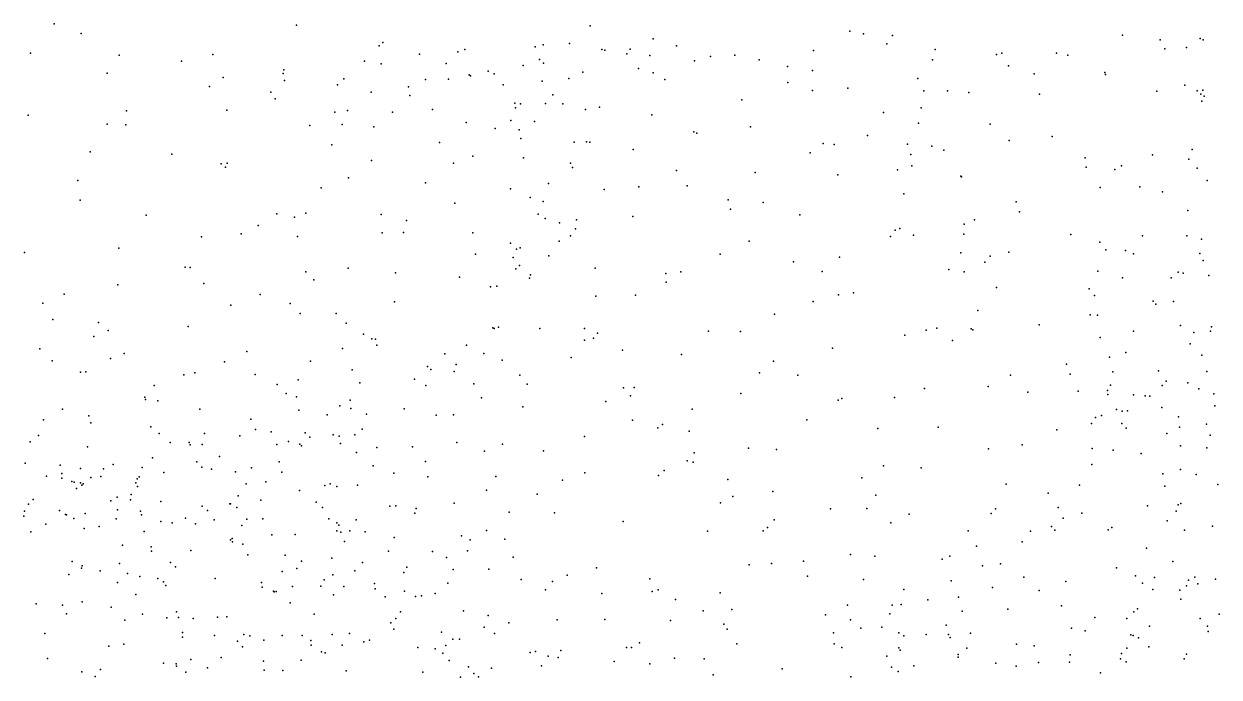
# Model space of a CAD drawing. Header units: metres. Extents: x -25 to 25, y -27.7 to 27.8.
# Drawn here: x -6.383 to -3.289, y 11.869 to 13.562 of the extents above; entities that cross this region are included whole.
import ezdxf

# ---------------------------------------------------------------- set-up
doc = ezdxf.new("R2010")
doc.units = ezdxf.units.M

msp = doc.modelspace()

# ---------------------------------------------------------------- linework, layer by layer
for p in [(-6.304, 13.5615, -15.6302), (-5.677, 13.5578, 5.5624), (-4.9167, 13.5565, -17.2247), (-6.2339, 13.5364, 16.1957), (-4.7537, 13.5228, 17.8128), (-4.2453, 13.5428, 15.6948), (-4.2094, 13.5354, 15.9284), (-4.1344, 13.531, -24.533), (-3.5397, 13.5325, -25.5736), (-3.4418, 13.5206, -22.16), (-3.3384, 13.5237, -25.6928), (-3.3305, 13.52, 8.6689), (-5.4635, 13.5045, 5.0294), (-5.4533, 13.5129, 5.3165), (-5.2597, 13.4892, -12.3165), (-5.241, 13.4949, 4.7258), (-5.0591, 13.5018, 16.9815), (-5.0389, 13.5068, 17.1624), (-4.9701, 13.5108, 17.4522), (-4.8868, 13.4955, -11.7846), (-4.8792, 13.493, -17.5233), (-4.8133, 13.4961, -17.775), (-4.6938, 13.505, 16.0736), (-4.3389, 13.4924, 15.8556), (-4.149, 13.5094, -22.5189), (-4.0244, 13.4954, 18.128), (-3.4295, 13.4967, -14.1492), (-3.3735, 13.5005, -15.325), (-6.3652, 13.4857, 6.0931), (-6.1363, 13.4804, -15.5169), (-5.975, 13.4653, 6.0528), (-5.8933, 13.4821, 16.1559), (-5.5008, 13.4649, -13.008), (-5.4577, 13.4582, 5.7705), (-5.3588, 13.4827, 5.5001), (-5.2896, 13.4587, 5.0481), (-5.0485, 13.4694, -17.0401), (-5.0377, 13.4601, 16.7452), (-4.8222, 13.4836, 16.2023), (-4.7629, 13.48, -18.0824), (-4.6472, 13.4662, -18.4455), (-4.6058, 13.4774, 4.6002), (-4.5428, 13.4801, -11.5538), (-4.48, 13.4681, -18.7521), (-4.0313, 13.4685, -19.2357), (-3.8657, 13.4821, -25.2237), (-3.8518, 13.4859, 18.115), (-3.7106, 13.4853, -22.2402), (-3.6808, 13.4801, -19.4671), (-6.1672, 13.4336, 6.14), (-5.7119, 13.4326, 6.0104), (-5.7097, 13.4421, -16.1462), (-5.2304, 13.4298, -12.0687), (-5.2264, 13.4271, 5.6558), (-5.1808, 13.4387, -16.7949), (-5.1651, 13.4321, 5.4887), (-5.0905, 13.454, 4.8545), (-4.9361, 13.4366, 4.8678), (-4.7922, 13.4457, -11.584), (-4.7544, 13.4348, 4.7498), (-4.4067, 13.4513, 18.1719), (-4.3413, 13.4406, -11.482), (-3.8345, 13.4532, -11.4618), (-3.7678, 13.4317, 3.9656), (-3.5854, 13.4358, 18.131), (-3.583, 13.4305, 3.9065), (-5.902, 13.3993, 6.2039), (-5.867, 13.4227, -15.874), (-5.7078, 13.4145, 16.1494), (-5.5706, 13.4037, 6.1988), (-5.5546, 13.4189, 6.029), (-5.3876, 13.3987, 6.1101), (-5.3435, 13.4177, -16.5358), (-5.2837, 13.4182, 5.8093), (-5.142, 13.404, -11.8351), (-5.041, 13.4135, -17.6449), (-4.9726, 13.42, 5.0338), (-4.7234, 13.417, 18.016), (-4.4059, 13.4099, 4.4693), (-4.2505, 13.3949, 4.3337), (-4.0688, 13.42, 4.1697), (-3.3783, 13.403, 8.9123), (-5.7436, 13.385, 6.3002), (-5.7322, 13.3672, -13.069), (-5.4836, 13.3846, 16.1549), (-5.384, 13.3762, 6.3595), (-5.0136, 13.3774, -18.0284), (-4.5245, 13.3648, 18.2222), (-4.3413, 13.3887, -19.0454), (-4.0537, 13.3882, -24.8542), (-3.9925, 13.3883, -19.4446), (-3.9371, 13.3838, 4.0768), (-3.7541, 13.3793, 18.1832), (-3.4504, 13.3875, -11.1468), (-3.3463, 13.3883, 18.1013), (-3.3366, 13.3796, -19.6355), (-3.3316, 13.3895, -14.5729), (-3.3278, 13.3739, -15.1198), (-6.117, 13.3362, 16.2596), (-5.857, 13.3376, 16.2068), (-5.5781, 13.3329, 6.4826), (-5.5447, 13.3371, -16.3022), (-5.429, 13.3332, 6.5438), (-5.3254, 13.3398, 16.1804), (-5.1118, 13.3558, -11.6254), (-5.1105, 13.3438, -17.4287), (-5.0975, 13.3547, 17.163), (-5.0325, 13.3554, 5.5271), (-4.9875, 13.354, 16.474), (-4.9288, 13.3393, 16.3302), (-4.8929, 13.346, -18.3087), (-4.1576, 13.3323, -24.2393), (-4.0608, 13.3441, 18.2618), (-3.3343, 13.3614, 8.5715), (-6.3718, 13.3247, 6.1274), (-6.1666, 13.3013, -13.1795), (-5.5586, 13.3007, -12.607), (-5.2378, 13.3059, 6.3403), (-5.1223, 13.3111, 16.9779), (-5.0609, 13.3089, 5.6947), (-4.7571, 13.3257, 5.0234), (-4.0676, 13.3039, -22.5046), (-3.8817, 13.3013, -22.3587), (-6.1188, 13.3002, 6.2081), (-5.6422, 13.2981, -12.8113), (-5.477, 13.2949, -12.3396), (-5.1632, 13.2903, 6.0902), (-5.1011, 13.2867, 5.8647), (-4.6489, 13.282, -18.8169), (-4.6407, 13.2781, 4.9198), (-4.5022, 13.295, 4.6623), (-4.1989, 13.2726, -22.9971), (-3.7217, 13.2699, -25.4197), (-5.5852, 13.248, 16.1921), (-5.3069, 13.2544, -11.7313), (-5.0969, 13.2647, 16.7544), (-4.9587, 13.255, 17.77), (-4.9268, 13.2556, 5.4698), (-4.918, 13.2549, 17.9297), (-4.3139, 13.2518, -11.3664), (-4.2854, 13.2492, -19.3024), (-4.0955, 13.2495, -23.2687), (-4.0329, 13.2449, -23.5078), (-3.8323, 13.2595, -19.7206), (-6.2114, 13.2301, -15.9505), (-5.9995, 13.2239, 16.2581), (-5.4832, 13.208, -12.1319), (-5.2204, 13.2187, -17.2382), (-5.09, 13.2146, 17.2989), (-4.806, 13.236, 18.1352), (-4.3481, 13.2271, 4.4964), (-4.0868, 13.2231, -23.8949), (-4.0014, 13.2343, -11.3963), (-3.6357, 13.2146, 3.8972), (-3.4614, 13.2219, 8.5589), (-3.3675, 13.211, -10.9364), (-3.3592, 13.2362, 18.1562), (-5.8722, 13.1993, -12.9475), (-5.8612, 13.1903, 6.3691), (-5.8567, 13.2011, -15.7785), (-5.2703, 13.2008, 6.6242), (-4.968, 13.2011, -11.2834), (-4.9624, 13.1896, 5.6868), (-4.6939, 13.1819, 5.1352), (-4.49, 13.1767, 18.3865), (-4.1221, 13.1838, -24.6274), (-4.0845, 13.1935, 4.2191), (-3.6335, 13.1907, -11.314), (-3.5589, 13.1846, -19.7952), (-3.5416, 13.1939, -25.5794), (-3.3463, 13.1875, -19.7663), (-6.2429, 13.156, 6.2153), (-5.5423, 13.1628, 6.6158), (-5.3428, 13.1497, -17.7028), (-5.0251, 13.1479, 6.0505), (-4.2765, 13.1707, 18.4146), (-3.9582, 13.1673, 18.3675), (-3.9563, 13.1654, -25.0183), (-3.3199, 13.1561, 8.3699), (-5.6135, 13.1367, -16.1132), (-5.1233, 13.134, 16.8502), (-4.8805, 13.1328, 5.5521), (-4.7912, 13.1393, 5.3661), (-4.6656, 13.1417, 18.337), (-4.1051, 13.1209, -22.8153), (-3.5969, 13.1379, 18.2588), (-3.4944, 13.1397, 8.6945), (-3.4359, 13.1266, 3.7816), (-6.2369, 13.1045, 16.2922), (-5.2673, 13.0967, -16.809), (-5.0721, 13.1114, 6.2854), (-5.0391, 13.1011, 17.6732), (-4.5603, 13.1053, -19.1085), (-4.469, 13.0984, 4.7288), (-3.8147, 13.1004, -11.3748), (-6.0659, 13.0657, -12.9556), (-5.7278, 13.0694, 16.217), (-5.6826, 13.0608, -15.9246), (-5.6532, 13.0715, -12.3558), (-5.4582, 13.0674, -11.6463), (-5.0518, 13.0683, 16.6061), (-5.0331, 13.0578, 16.3222), (-4.952, 13.0535, -18.6935), (-4.8066, 13.0629, 18.2884), (-4.5537, 13.0819, -11.2072), (-4.3743, 13.067, 4.6023), (-3.9223, 13.0543, -23.5309), (-3.806, 13.0747, 18.3624), (-3.37, 13.0784, -25.6498), (-5.7762, 13.0396, -12.5766), (-5.3923, 13.052, -17.2996), (-4.9965, 13.0458, 18.0135), (-4.9547, 13.0309, -11.1515), (-4.1273, 13.0268, -24.2563), (-4.1155, 13.0319, 18.4539), (-3.9494, 13.0429, -22.6463), (-5.9227, 13.0101, -12.7495), (-5.82, 13.0179, 6.3987), (-5.6743, 13.0104, 6.4857), (-5.4553, 13.02, 16.2307), (-5.3997, 13.0208, -17.9719), (-5.2204, 13.0205, -11.2784), (-5.123, 12.9936, 17.1634), (-4.9969, 12.9988, 6.1867), (-4.9677, 13.0127, 5.9901), (-4.5053, 12.9988, 18.4687), (-4.1401, 13.0107, -19.7095), (-4.0805, 13.0141, 4.2361), (-3.9498, 13.0167, -19.8383), (-3.6728, 13.0163, 3.8956), (-3.5978, 12.9963, -25.4383), (-3.488, 13.0129, 8.3124), (-3.3727, 13.0125, 18.2516), (-3.3347, 13.0039, 12.0381), (-6.3811, 12.9692, 4.6363), (-6.1368, 12.9808, 6.2768), (-5.2137, 12.9653, 16.2922), (-5.1076, 12.9781, 6.5215), (-5.0984, 12.9813, 17.4192), (-5.0239, 12.9607, 6.3738), (-4.5802, 12.9654, 5.0188), (-3.9579, 12.9688, 4.1136), (-3.8815, 12.9602, -22.936), (-3.8332, 12.9704, -23.3048), (-3.5825, 12.9758, 8.5521), (-3.5316, 12.9749, 3.7982), (-3.5107, 12.9656, -11.1616), (-3.3392, 12.9666, 8.8267), (-5.965, 12.9317, -15.6532), (-5.9518, 12.9305, 6.323), (-5.1163, 12.9567, 16.844), (-5.1001, 12.9353, 17.7201), (-4.3912, 12.9453, -19.4125), (-4.272, 12.9575, 4.4722), (-3.8957, 12.9442, -24.9935), (-3.331, 12.9482, 12.2373), (-5.6526, 12.9191, -11.9767), (-5.6324, 12.8984, 16.2108), (-5.5434, 12.9289, -16.045), (-5.4205, 12.9164, -16.3277), (-5.2554, 12.9052, -18.4058), (-5.1091, 12.927, 17.5665), (-5.0737, 12.9026, 17.9749), (-5.0717, 12.9112, 16.3708), (-4.9043, 12.9284, 5.841), (-4.7216, 12.9148, 5.3137), (-4.6827, 12.9193, 18.4505), (-4.3169, 12.92, -11.2414), (-3.9887, 12.9253, 18.4688), (-3.9488, 12.9196, -23.8809), (-3.6033, 12.9206, 18.3798), (-3.539, 12.9038, -22.7245), (-3.4136, 12.9039, -25.4979), (-3.3956, 12.9187, -19.8626), (-3.3825, 12.916, 3.725), (-3.3156, 12.9096, 7.9656), (-6.1394, 12.8855, -15.9208), (-5.9169, 12.889, 16.2243), (-5.1746, 12.8804, 6.7325), (-5.1585, 12.8819, 17.0598), (-4.72, 12.8925, -11.0872), (-3.8653, 12.8783, 4.0274), (-3.6256, 12.8755, 8.4065), (-6.3336, 12.8384, 16.2645), (-6.2782, 12.8618, 6.252), (-5.7714, 12.8606, 6.37), (-5.6935, 12.8375, -15.6809), (-5.4235, 12.8418, 6.6087), (-4.9024, 12.8558, 6.0011), (-4.7997, 12.8584, 5.575), (-4.3402, 12.8427, 4.6241), (-4.2746, 12.8597, -19.6283), (-4.2356, 12.865, 18.5547), (-3.6122, 12.8581, -23.0282), (-3.4602, 12.8431, 8.6373), (-3.4071, 12.8421, 18.3685), (-5.8468, 12.833, -12.4548), (-5.6678, 12.8109, -11.7694), (-5.5745, 12.8115, -17.3032), (-4.4402, 12.8099, 4.8145), (-3.9136, 12.8194, -11.3244), (-3.6227, 12.8079, -23.4359), (-3.6039, 12.8074, -25.2421), (-3.4535, 12.8357, 7.9917), (-6.308, 12.7954, 5.0022), (-6.1894, 12.7878, 16.2445), (-5.9578, 12.7776, 6.2717), (-5.5481, 12.7859, 6.4841), (-5.1539, 12.7757, 16.3547), (-3.755, 12.7816, 3.9251), (-3.3894, 12.7801, 12.4895), (-3.3092, 12.7768, 8.6833), (-6.2017, 12.7514, 4.3519), (-6.1648, 12.7671, 4.717), (-5.5033, 12.7578, -16.8718), (-5.4824, 12.7457, 16.2259), (-5.4727, 12.7445, -16.1289), (-5.1691, 12.7739, 17.3427), (-5.1651, 12.7721, 17.7848), (-5.0476, 12.7723, 18.2002), (-4.9316, 12.7725, -18.9705), (-4.9081, 12.7471, 18.3872), (-4.8982, 12.7604, 6.229), (-4.6106, 12.7657, -19.2227), (-4.5277, 12.7649, -11.0841), (-4.1026, 12.7548, 4.3118), (-4.0476, 12.768, -19.8204), (-4.0198, 12.7734, -24.4173), (-3.9311, 12.7719, -24.7024), (-3.9264, 12.7689, -24.0429), (-3.597, 12.7488, 8.0205), (-3.5108, 12.7658, 12.2742), (-3.3551, 12.7624, -10.8771), (-3.3115, 12.7658, 21.7683), (-6.3409, 12.72, -12.6632), (-5.5584, 12.7202, -15.8648), (-5.4689, 12.7292, -18.145), (-5.2367, 12.7296, 16.8784), (-4.9316, 12.742, 6.4195), (-4.8333, 12.7163, 6.0169), (-4.2903, 12.7216, -11.1546), (-3.9791, 12.7416, 4.1649), (-3.3643, 12.733, 12.8107), (-6.3094, 12.6883, 16.2009), (-6.1584, 12.6943, 6.2355), (-6.1229, 12.7081, -15.8015), (-5.8634, 12.686, -15.4644), (-5.8057, 12.7125, -12.2594), (-5.6404, 12.6874, -17.5168), (-5.2931, 12.7068, 17.1406), (-5.1926, 12.7077, 16.5996), (-5.1451, 12.69, 6.7316), (-4.9661, 12.6975, 6.6827), (-4.6805, 12.7052, 5.3683), (-4.4425, 12.6875, 18.6353), (-3.573, 12.6986, -19.9004), (-3.5304, 12.7106, 8.4994), (-3.3343, 12.7035, 22.2246), (-6.2358, 12.6593, 5.1122), (-6.2226, 12.66, 4.2234), (-5.9687, 12.6527, -12.4934), (-5.9402, 12.6573, 16.1244), (-5.7838, 12.6529, -11.9372), (-5.5331, 12.6656, 17.1145), (-5.3383, 12.674, 6.6106), (-5.3291, 12.6665, 16.6868), (-5.2692, 12.6614, 16.3287), (-5.2637, 12.6793, -18.6433), (-5.0992, 12.6512, -18.8774), (-4.4789, 12.6579, -19.3749), (-4.3797, 12.6514, 4.8236), (-3.8291, 12.6515, 18.5404), (-3.6842, 12.6803, 8.1882), (-3.675, 12.6545, 18.4874), (-3.5645, 12.66, -23.7593), (-3.446, 12.6629, 12.6968), (-3.3208, 12.661, -19.8158), (-6.0458, 12.6245, 4.595), (-5.727, 12.6277, 17.0495), (-5.6728, 12.6396, 17.2161), (-5.5133, 12.6313, 17.3264), (-5.3716, 12.641, 17.405), (-5.3425, 12.6246, -11.2261), (-5.2184, 12.6291, 17.8399), (-5.0802, 12.6285, 18.2795), (-3.887, 12.6225, -24.3545), (-3.5702, 12.6258, 12.383), (-3.4368, 12.6252, 13.0725), (-3.4264, 12.6363, 13.6245), (-3.3701, 12.6321, 21.8538), (-6.0692, 12.5943, 4.4298), (-5.7039, 12.6039, 16.8644), (-5.6771, 12.5955, -17.2995), (-5.198, 12.5927, 18.0518), (-4.8307, 12.6186, 18.5376), (-4.8128, 12.5984, 6.4202), (-4.8034, 12.6197, -19.1323), (-4.5271, 12.6039, 5.1445), (-4.2655, 12.5912, 18.6607), (-4.1291, 12.5939, 4.4453), (-4.0519, 12.6168, -11.1821), (-3.7844, 12.6072, -24.6541), (-3.6545, 12.6103, -23.9671), (-3.5784, 12.612, 3.7842), (-3.5775, 12.6015, 13.7717), (-3.5108, 12.6005, 13.4592), (-3.4805, 12.5984, -24.9568), (-3.4685, 12.5972, 13.2847), (-3.3417, 12.6158, -23.7576), (-3.303, 12.6035, 18.4411), (-6.283, 12.5631, 5.2666), (-6.0676, 12.5885, 5.0322), (-6.0361, 12.585, 6.1801), (-5.9269, 12.5634, 17.1332), (-5.6712, 12.5609, -16.9984), (-5.5653, 12.572, -11.405), (-5.5383, 12.5869, 16.6452), (-5.5362, 12.5654, -16.3847), (-5.398, 12.5645, 16.406), (-5.0912, 12.5696, 6.8245), (-4.8767, 12.5835, -11.0414), (-4.6528, 12.5636, 5.5295), (-4.2749, 12.5866, 4.6683), (-3.5552, 12.5627, 12.5992), (-3.5406, 12.558, 12.0816), (-3.5265, 12.559, 12.8082), (-3.4377, 12.5678, 8.4648), (-3.3006, 12.5717, 22.5706), (-6.332, 12.5358, 16.0806), (-6.2145, 12.5459, -12.5786), (-6.2089, 12.528, 4.1075), (-5.7956, 12.5374, 17.4301), (-5.5977, 12.549, 16.0994), (-5.4957, 12.5502, 17.514), (-5.3156, 12.5482, 17.691), (-5.2704, 12.5484, 6.6715), (-4.8076, 12.5353, 6.7345), (-4.356, 12.5356, -11.0516), (-3.6092, 12.5416, 13.9576), (-3.5935, 12.5469, 8.2696), (-3.3942, 12.5436, 3.706), (-6.0539, 12.5175, 5.1772), (-6.0327, 12.5004, 17.0356), (-5.9154, 12.5003, 5.1119), (-5.7831, 12.5111, 16.7234), (-5.7427, 12.5046, 14.2771), (-5.6547, 12.5021, -17.8252), (-5.5818, 12.4973, 16.5228), (-5.5263, 12.4971, -15.7244), (-5.5067, 12.5119, 6.3755), (-4.7419, 12.5153, 6.2752), (-4.73, 12.5241, 5.9933), (-4.6608, 12.5062, 5.6913), (-4.1727, 12.5138, -19.6635), (-4.0168, 12.5171, 4.2778), (-3.7092, 12.5098, 13.7701), (-3.6197, 12.526, 8.1123), (-3.541, 12.5267, 12.9712), (-3.5302, 12.514, 7.8977), (-3.4247, 12.5005, 21.9201), (-3.3918, 12.5167, 14.0374), (-3.3217, 12.5249, -24.0106), (-3.3124, 12.4963, -10.9593), (-6.3664, 12.4791, 5.3881), (-6.3451, 12.4954, 2.8573), (-6.2179, 12.4661, 15.9982), (-6.0036, 12.4768, 17.4197), (-5.9549, 12.4774, 15.9861), (-5.9525, 12.4713, 16.8018), (-5.9213, 12.4717, 14.2636), (-5.824, 12.4948, 4.9123), (-5.728, 12.4723, -11.623), (-5.6974, 12.4796, 14.4533), (-5.6688, 12.4728, -16.6499), (-5.6639, 12.4685, -15.429), (-5.6424, 12.491, 17.5984), (-5.5662, 12.4934, -18.1412), (-5.5631, 12.4748, 14.2312), (-5.3771, 12.4655, -18.6462), (-5.2619, 12.4768, 17.9287), (-5.1439, 12.4724, 11.6231), (-4.9316, 12.4927, 18.5126), (-3.7992, 12.4715, -11.0766), (-3.3891, 12.4684, 22.4115), (-6.0501, 12.4373, 1.7229), (-5.8759, 12.4407, 14.1124), (-5.5219, 12.4513, -15.9896), (-5.4689, 12.4643, 16.3041), (-5.1908, 12.4546, -11.1284), (-5.0374, 12.4559, -19.0432), (-4.6476, 12.4504, 18.6612), (-4.507, 12.4627, 5.3149), (-4.4344, 12.4586, 5.14), (-3.8865, 12.4607, 18.6157), (-3.6182, 12.4615, 13.2985), (-3.5633, 12.4574, 3.7708), (-3.4909, 12.4484, 18.5203), (-3.3214, 12.463, -24.5136), (-6.3789, 12.4236, 1.7397), (-6.2885, 12.418, -15.9147), (-6.2362, 12.4098, 6.1321), (-6.1768, 12.4093, 3.1577), (-6.1519, 12.42, 1.911), (-6.0767, 12.412, 14.4395), (-5.935, 12.4273, 6.1178), (-5.922, 12.4129, 4.4155), (-5.8974, 12.4084, 14.5638), (-5.7938, 12.4112, 16.5759), (-5.7215, 12.4273, 4.7161), (-5.4788, 12.4169, 14.0462), (-5.3434, 12.428, 11.6329), (-4.7251, 12.4045, 11.5439), (-4.6657, 12.4295, 6.4764), (-4.6509, 12.4259, 6.1148), (-4.1579, 12.4167, 4.6632), (-4.0604, 12.4114, 4.462), (-3.619, 12.4198, 12.7255), (-3.3892, 12.4073, 12.1327), (-6.3242, 12.39, 3.6467), (-6.2845, 12.3849, 3.9114), (-6.2842, 12.3971, 1.4934), (-6.2583, 12.376, 5.4601), (-6.2524, 12.374, 15.8556), (-6.2358, 12.3727, 14.306), (-6.2092, 12.3867, 17.0861), (-6.1831, 12.3889, 3.326), (-6.089, 12.3831, 5.4232), (-6.0838, 12.3878, 6.0993), (-6.0204, 12.3991, 1.5676), (-5.8353, 12.4014, 17.6625), (-5.7567, 12.3751, 4.5585), (-5.7149, 12.4001, 14.6351), (-5.4248, 12.3975, 14.4264), (-5.337, 12.388, 6.505), (-5.1614, 12.3891, 11.4497), (-4.9884, 12.3794, 11.3914), (-4.931, 12.3982, 6.8302), (-4.7399, 12.392, 6.8125), (-4.5604, 12.3811, -19.266), (-4.2141, 12.3859, 18.6872), (-3.4354, 12.3964, 7.8673), (-3.3484, 12.3941, 21.5563), (-6.2464, 12.3578, 14.4986), (-6.2323, 12.3662, 17.2565), (-6.229, 12.3697, 2.8001), (-6.1053, 12.3426, 14.6854), (-6.093, 12.3723, 16.7962), (-6.0885, 12.3631, 4.1283), (-5.8075, 12.3704, -15.2951), (-5.6695, 12.3526, 15.8853), (-5.6041, 12.3656, -16.2083), (-5.5901, 12.3703, 13.9271), (-5.5723, 12.363, 4.9787), (-5.5195, 12.367, 16.1846), (-5.1851, 12.3537, 18.2662), (-5.0541, 12.3436, 11.7048), (-4.4446, 12.3503, 18.7034), (-3.8403, 12.3696, 4.0274), (-3.7319, 12.3455, 13.3247), (-3.6506, 12.3669, 12.9845), (-3.4294, 12.3639, 21.7579), (-3.293, 12.3683, 22.6782), (-6.3702, 12.3176, 15.5718), (-6.3582, 12.3295, 2.0499), (-6.1578, 12.326, 2.0806), (-6.1412, 12.3354, 17.5211), (-6.1064, 12.329, 15.7309), (-6.0283, 12.3243, 14.0956), (-5.9209, 12.3124, 15.6995), (-5.8496, 12.3186, 5.4465), (-5.8477, 12.318, 1.5635), (-5.8284, 12.3393, 1.7466), (-5.7697, 12.3278, -17.5006), (-5.6263, 12.3222, 16.354), (-5.4351, 12.3118, 6.3522), (-5.4196, 12.3134, -11.2737), (-5.2692, 12.3196, 14.1118), (-4.5799, 12.3211, 11.6138), (-4.5476, 12.3369, 5.8317), (-4.1781, 12.3405, -10.9235), (-3.4745, 12.3134, 22.1036), (-3.3952, 12.3158, 7.7138), (-3.3886, 12.3195, 18.5359), (-6.3825, 12.2865, 1.3538), (-6.3807, 12.2994, 15.3847), (-6.2906, 12.301, 14.9085), (-6.2748, 12.2906, -12.559), (-6.2724, 12.2896, 17.4115), (-6.2534, 12.2804, 16.8997), (-6.2237, 12.2928, 1.3281), (-6.1402, 12.3029, -15.4782), (-6.0807, 12.2992, 3.2074), (-6.0785, 12.2902, 14.8919), (-5.9639, 12.2813, 1.3929), (-5.9077, 12.301, 14.8731), (-5.8311, 12.3088, 6.1004), (-5.764, 12.2797, 4.4092), (-5.6096, 12.3086, 6.2032), (-5.5934, 12.2798, 17.8579), (-5.3705, 12.2944, 11.7108), (-5.367, 12.3064, 11.3812), (-5.127, 12.2969, 6.7484), (-5.0097, 12.2953, 18.4824), (-4.2953, 12.3054, 5.0865), (-4.201, 12.3059, 4.8999), (-4.0911, 12.2912, 18.6737), (-3.8795, 12.2936, 18.6287), (-3.8683, 12.3055, 13.8045), (-3.7057, 12.3089, 12.4639), (-3.6928, 12.2813, 12.2096), (-3.6444, 12.2938, 3.8475), (-3.4008, 12.2997, 22.5153), (-6.3256, 12.2652, 17.09), (-6.2267, 12.254, 15.2336), (-6.188, 12.2593, 5.5556), (-6.1435, 12.2794, 15.5654), (-6.0285, 12.2722, 5.5415), (-5.999, 12.2693, 17.7062), (-5.9383, 12.2666, 16.5395), (-5.8901, 12.2766, 2.0213), (-5.8181, 12.2622, 16.4385), (-5.8055, 12.2787, -17.2091), (-5.5726, 12.2688, 14.8052), (-5.5677, 12.2629, 4.6334), (-5.5225, 12.2771, 11.5594), (-5.1855, 12.2494, 13.98), (-4.8313, 12.2726, -19.1486), (-4.4578, 12.257, 5.7276), (-4.4407, 12.2767, 5.552), (-4.1387, 12.2692, -19.5279), (-3.7231, 12.2597, 12.6727), (-3.7141, 12.2499, -10.9121), (-3.5763, 12.2506, 12.098), (-3.5672, 12.2572, -19.6563), (-3.4236, 12.2746, 3.7429), (-3.3789, 12.2498, 21.506), (-3.3065, 12.26, 7.5271), (-6.3649, 12.2456, 6.1468), (-6.0712, 12.2462, 15.043), (-5.8476, 12.2252, 4.2598), (-5.8439, 12.2287, 13.9351), (-5.8429, 12.2195, -12.306), (-5.7406, 12.2378, 17.8397), (-5.6808, 12.2387, 13.8434), (-5.5727, 12.2484, 5.3364), (-5.5627, 12.2449, -18.2695), (-5.5527, 12.221, 15.8481), (-5.5393, 12.2482, -15.8955), (-5.4994, 12.2459, -15.4019), (-5.424, 12.2309, 4.974), (-5.2498, 12.2356, 18.1611), (-5.2277, 12.2248, 11.8212), (-5.1381, 12.2268, -11.0842), (-4.6136, 12.2477, 18.6834), (-4.4694, 12.2483, 6.2599), (-3.9387, 12.2482, 4.3538), (-3.799, 12.2195, 13.0938), (-3.7772, 12.2473, -19.6725), (-6.127, 12.2109, 2.7654), (-6.0535, 12.2065, 4.0169), (-6.0521, 12.1957, 3.3304), (-5.9503, 12.1975, 2.16), (-5.8161, 12.2137, 15.0407), (-5.4392, 12.1957, -18.5913), (-5.3249, 12.1948, 13.7393), (-5.2349, 12.1962, 14.4197), (-4.2432, 12.1873, 18.6866), (-3.9172, 12.2088, -10.8436), (-3.4774, 12.2031, 22.3317), (-6.2579, 12.1693, 14.2671), (-6.2314, 12.1575, 16.7276), (-6.1347, 12.1635, 3.8871), (-6.0034, 12.1666, 3.129), (-5.803, 12.1863, 15.4049), (-5.7065, 12.185, 1.867), (-5.6639, 12.1694, -11.5911), (-5.5854, 12.1779, 14.9734), (-5.5061, 12.1663, 15.985), (-5.2888, 12.1793, 14.5832), (-5.1162, 12.18, 11.3809), (-4.5052, 12.1605, 6.7424), (-4.4476, 12.1633, 11.5469), (-4.3653, 12.1695, 6.4036), (-4.1802, 12.1824, 5.08), (-4.0064, 12.1752, 13.7571), (-3.9865, 12.183, 4.6918), (-3.9019, 12.158, 13.2251), (-3.8548, 12.1628, 13.8702), (-3.4094, 12.1688, 7.9324), (-6.266, 12.1348, 1.1641), (-6.2333, 12.1515, 2.5138), (-6.1852, 12.1449, 2.3225), (-6.1141, 12.1377, 3.5664), (-6.0826, 12.1303, 17.7598), (-5.9901, 12.1552, 14.0557), (-5.7145, 12.1428, 6.1118), (-5.6766, 12.1509, 15.2281), (-5.583, 12.1345, 13.7588), (-5.5264, 12.1446, 6.2472), (-5.3989, 12.1405, 5.2438), (-5.3915, 12.1539, 11.3856), (-5.2716, 12.1483, -18.8723), (-5.1794, 12.1487, 13.7116), (-4.9766, 12.1335, 6.738), (-4.9003, 12.1528, 11.7756), (-4.3546, 12.1312, 5.8547), (-3.7945, 12.1284, 12.4835), (-3.5548, 12.1528, 3.8396), (-3.5061, 12.1316, 22.0208), (-3.4562, 12.1274, 21.5746), (-3.3522, 12.1282, 7.4441), (-6.1404, 12.1147, 14.1736), (-6.0355, 12.1245, 5.7098), (-6.0209, 12.1166, -12.5553), (-6.0149, 12.107, 6.0564), (-5.8871, 12.1249, 1.2612), (-5.7674, 12.1148, -16.3431), (-5.7663, 12.1027, 1.367), (-5.6872, 12.1039, 11.3931), (-5.6137, 12.105, 1.7609), (-5.6055, 12.1217, 15.3663), (-5.5549, 12.1041, 4.4409), (-5.4748, 12.112, 5.4275), (-5.4735, 12.098, 15.622), (-5.2854, 12.1126, 6.5325), (-5.0958, 12.1226, -19.0195), (-5.0323, 12.0951, 14.0349), (-5.0149, 12.117, 13.7945), (-4.7622, 12.1236, -10.7689), (-4.7413, 12.0952, 18.6384), (-4.2098, 12.1225, 5.264), (-4.1053, 12.0961, 13.5173), (-3.983, 12.1185, -19.4923), (-3.8759, 12.1014, 12.9397), (-3.6862, 12.1169, 14.0004), (-3.4876, 12.1124, 14.0544), (-3.4605, 12.0965, 22.4658), (-3.3913, 12.0945, 7.591), (-3.3739, 12.1056, 8.1011), (-3.3689, 12.1204, 21.3217), (-3.344, 12.1114, 6.8304), (-3.2991, 12.1232, 7.1574), (-6.2313, 12.0648, 6.0921), (-6.0927, 12.0835, 2.6809), (-5.7364, 12.0917, 16.2341), (-5.7352, 12.0906, 2.054), (-5.7297, 12.0911, 17.9523), (-5.581, 12.0825, -15.2368), (-5.4473, 12.0771, 15.0462), (-5.3978, 12.0917, 15.8595), (-5.3694, 12.0781, 14.8734), (-5.3539, 12.0796, 11.8354), (-5.3184, 12.0862, 4.8987), (-4.8872, 12.0859, 11.3854), (-4.7563, 12.091, 6.7238), (-4.6958, 12.0706, 11.4121), (-4.5802, 12.0876, 11.687), (-4.0435, 12.0692, 13.2966), (-3.9639, 12.0764, 4.8988), (-3.7552, 12.0939, 18.5738), (-3.3885, 12.0715, 6.4451), (-6.3508, 12.0589, -12.5676), (-6.2829, 12.0558, 17.6159), (-6.2721, 12.0335, 5.7392), (-6.1568, 12.0505, 16.554), (-6.0753, 12.0323, 3.7621), (-5.9874, 12.0385, 3.3546), (-5.6931, 12.062, -11.7999), (-5.6311, 12.0324, 1.9383), (-5.4081, 12.0383, 13.6534), (-5.2447, 12.041, 14.6424), (-4.6249, 12.0413, -19.1363), (-4.5501, 12.0443, -10.6412), (-4.2507, 12.0554, 5.5114), (-4.1413, 12.0332, 13.7182), (-4.1357, 12.056, 6.3729), (-4.1126, 12.0578, -19.3379), (-3.9539, 12.0406, 18.6074), (-3.8364, 12.0456, 4.3538), (-3.6975, 12.0538, 12.0156), (-3.5102, 12.0384, 22.2369), (-3.5002, 12.0463, 12.0389), (-3.2894, 12.0325, 18.5181), (-6.1217, 12.017, 2.4506), (-6.0126, 12.0228, 2.3191), (-5.9828, 12.0241, -15.1995), (-5.9444, 12.0209, 3.0772), (-5.8819, 12.0243, 13.9662), (-5.8571, 12.0258, -12.4578), (-5.4331, 12.01, 15.2744), (-5.4199, 12.0214, 4.5584), (-5.1809, 12.0289, 18.3085), (-5.1273, 12.01, 14.3009), (-5.0025, 12.0174, 11.9329), (-4.8794, 12.019, 13.773), (-4.709, 12.0161, 11.8083), (-4.5711, 12.0065, 6.6932), (-4.3084, 12.0311, 11.6839), (-4.2435, 12.0176, 5.844), (-3.9953, 12.0039, 6.5157), (-3.6112, 12.0238, -19.4242), (-3.5284, 12.0209, 6.7249), (-3.4695, 12.0014, 18.5171), (-3.338, 12.0215, 22.6961), (-6.328, 11.9823, 16.7191), (-5.9724, 11.985, 16.3367), (-5.972, 11.9732, 2.855), (-5.8892, 11.977, 5.8371), (-5.8132, 11.9802, 11.4003), (-5.7978, 11.9765, 1.2679), (-5.7138, 11.9768, 6.1089), (-5.6622, 11.9773, 13.7812), (-5.5847, 11.9794, 11.6774), (-5.5397, 11.9825, -18.2424), (-5.4248, 11.9936, 11.4173), (-5.3022, 11.9857, 5.2368), (-5.1916, 11.9988, 13.5641), (-5.1649, 11.982, 11.9673), (-4.5626, 11.9935, 18.6595), (-4.2874, 11.984, 13.5725), (-4.2164, 11.9963, 13.4181), (-4.1623, 11.9988, 18.6442), (-4.1178, 11.9843, 13.1725), (-4.1049, 11.976, 6.1233), (-4.0475, 11.9802, 6.6961), (-3.9899, 11.9801, -10.6687), (-3.9858, 11.9723, 12.8197), (-3.9329, 11.9836, 12.0469), (-3.6718, 11.9961, 6.5728), (-3.636, 11.9897, 4.0443), (-3.518, 11.9791, 6.9197), (-3.5116, 11.9771, 3.9511), (-3.4984, 11.9709, 21.5111), (-3.319, 12.0011, 20.9199), (-3.3181, 11.9876, -11.0546), (-6.1626, 11.9495, 17.7532), (-6.1243, 11.955, 14.1639), (-5.8296, 11.9624, 2.2207), (-5.8165, 11.9481, -17.4055), (-5.7613, 11.9655, -17.6555), (-5.6397, 11.9643, -17.9658), (-5.639, 11.9525, 1.4558), (-5.5592, 11.9525, 1.7303), (-5.5028, 11.9612, 6.2825), (-5.4881, 11.9651, 11.8001), (-5.363, 11.9465, 5.4241), (-5.3179, 11.9429, 15.7106), (-5.2902, 11.9515, 14.9651), (-5.2727, 11.9678, 5.0555), (-5.2556, 11.9677, -11.0584), (-4.8233, 11.9462, -10.6141), (-4.8102, 11.9465, 11.9277), (-4.7896, 11.9583, 13.642), (-4.5372, 11.9555, 11.811), (-4.2854, 11.9554, -19.1349), (-4.2654, 11.9458, -10.5786), (-4.1186, 11.9453, 12.9903), (-3.9421, 11.9446, 12.282), (-3.8141, 11.9545, 18.5344), (-3.7682, 11.9506, 4.6802), (-3.7677, 11.9504, 4.5057), (-3.5279, 11.944, 21.7609), (-3.4716, 11.9481, 21.2924), (-6.3215, 11.9179, 1.021), (-5.9509, 11.9147, -12.6116), (-5.8717, 11.9202, 17.9564), (-5.7627, 11.9109, 16.1231), (-5.6648, 11.9131, -12.105), (-5.6126, 11.935, 5.7105), (-5.603, 11.9327, 11.3762), (-5.2984, 11.9312, 15.14), (-5.2818, 11.9127, 15.3114), (-5.0721, 11.9329, 11.4761), (-5.0588, 11.9354, 6.6351), (-5.0258, 11.9234, -10.7476), (-4.9999, 11.9199, 14.0962), (-4.9929, 11.9384, 13.4531), (-4.8547, 11.9098, -19.0434), (-4.6991, 11.9181, 13.4677), (-4.6216, 11.917, 13.6393), (-4.1491, 11.9241, 5.5378), (-4.1146, 11.9393, 11.8447), (-3.9646, 11.9281, 6.218), (-3.9644, 11.9208, 5.1552), (-3.6749, 11.927, 6.9524), (-3.5444, 11.9171, -19.246), (-3.5424, 11.9306, 14.0137), (-3.5298, 11.9088, 22.1032), (-3.3795, 11.9164, -19.0897), (-3.3734, 11.9292, 7.7747), (-6.233, 11.8834, 16.5109), (-6.1846, 11.8895, -15.4387), (-6.0215, 11.9057, 17.8686), (-5.9885, 11.9034, 1.115), (-5.9875, 11.8977, 5.959), (-5.9636, 11.8818, 14.0307), (-5.9077, 11.8934, -16.7727), (-5.7605, 11.8872, 5.8669), (-5.7121, 11.8864, 4.0967), (-5.5489, 11.8858, 13.7065), (-5.3504, 11.8821, 4.5531), (-5.2316, 11.896, -18.8003), (-5.2184, 11.8789, 18.2857), (-5.1725, 11.8928, 14.4119), (-5.0429, 11.8983, 18.4404), (-4.7623, 11.9042, 6.6132), (-4.4204, 11.8911, 13.1991), (-4.1368, 11.8949, 5.7396), (-4.1197, 11.8843, 12.7761), (-4.0798, 11.8986, 12.0161), (-3.8668, 11.9052, 6.8694), (-3.8147, 11.898, 13.9106), (-3.7569, 11.9075, 6.2927), (-3.6768, 11.9078, 11.926), (-3.5963, 11.8808, 7.2602), (-6.1984, 11.8706, -15.8495), (-5.2522, 11.8694, 11.5038), (-5.2064, 11.8698, 14.565), (-4.5984, 11.8753, 13.2301), (-4.2422, 11.8704, 12.9156)]:
    msp.add_point(p)

doc.saveas('drawing.dxf')
